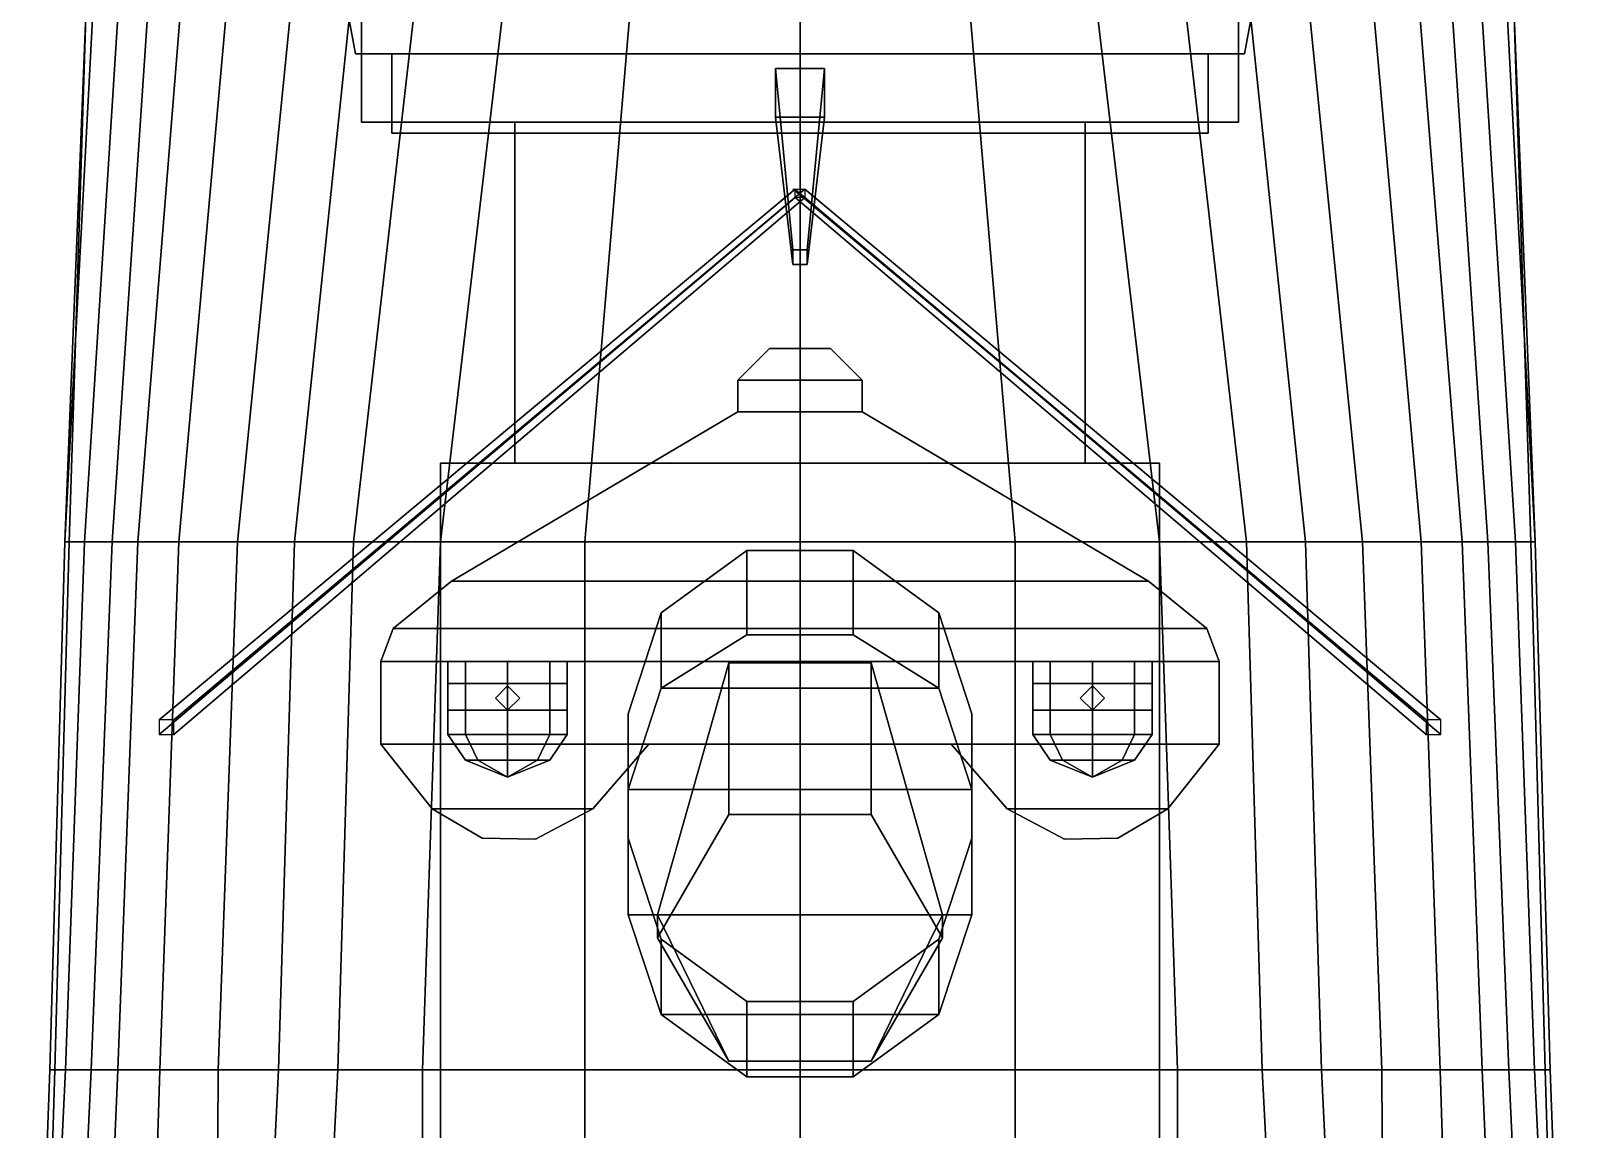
# Model space of a CAD drawing. Extents: x -6 to 6, y -57 to 57.
# Drawn here: x -6.31 to 6.31, y 7.77 to 16.79 of the extents above; entities that cross this region are included whole.
import ezdxf

# ---------------------------------------------------------------- set-up
doc = ezdxf.new("R2010")
doc.units = 0
doc.layers.get('0').update_dxf_attribs({"linetype": 'CONTINUOUS'})

msp = doc.modelspace()

# ---------------------------------------------------------------- linework, layer by layer
for points in [[(3.6, 16.04, 6.49), (3.6, 25.32, 6.73), (-3.6, 25.32, 6.73), (-3.6, 16.04, 6.49)], [(-3.6, 25.32, 6.73), (-3.6, 25.32, 4.47), (-3.6, 16.04, 4.19), (-3.6, 16.04, 6.49)], [(3.6, 16.04, 4.19), (3.6, 25.32, 4.47), (3.6, 25.32, 6.73), (3.6, 16.04, 6.49)], [(3.65, 16.6, 9.36), (3.96, 18.28, 9.36), (-3.96, 18.28, 9.36), (-3.65, 16.6, 9.36)], [(-3.65, 16.6, 9.36), (-3.96, 18.28, 9.36), (3.96, 18.28, 9.36), (3.65, 16.6, 9.36)], [(-3.65, 16.6, 10.77), (-3.96, 18.28, 10.77), (-3.96, 18.28, 9.36), (-3.65, 16.6, 9.36)], [(-3.65, 16.6, 9.36), (-3.96, 18.28, 9.36), (-3.96, 18.28, 10.77), (-3.65, 16.6, 10.77)], [(3.65, 16.6, 9.36), (3.96, 18.28, 9.36), (3.96, 18.28, 10.77), (3.65, 16.6, 10.77)], [(3.65, 16.6, 10.77), (3.96, 18.28, 10.77), (3.96, 18.28, 9.36), (3.65, 16.6, 9.36)], [(-5.802, 16.991, 1.963), (-5.595, 16.991, 0.4), (-5.875, 12.594, 0.4), (-6.035, 12.594, 1.963)], [(-5.859, 16.991, 3.469), (-5.802, 16.991, 1.963), (-6.035, 12.594, 1.963), (-6.035, 12.594, 3.624)], [(-5.859, 16.991, 4.24), (-5.859, 16.991, 3.469), (-6.035, 12.594, 3.624), (-5.999, 12.594, 4.023)], [(5.859, 16.991, 4.24), (-5.859, 16.991, 4.24), (-5.999, 12.594, 4.023), (5.999, 12.594, 4.023)], [(-5.595, 16.991, 0.4), (-5.352, 16.991, -0.708), (-5.647, 12.594, -0.754), (-5.875, 12.594, 0.4)], [(-5.352, 16.991, -0.708), (-5.083, 16.991, -1.432), (-5.435, 12.594, -1.432), (-5.647, 12.594, -0.754)], [(-5.083, 16.991, -1.432), (-4.705, 16.991, -2.111), (-5.098, 12.594, -2.111), (-5.435, 12.594, -1.432)], [(-4.705, 16.991, -2.111), (-4.177, 16.991, -2.69), (-4.617, 12.594, -2.69), (-5.098, 12.594, -2.111)], [(-4.177, 16.991, -2.69), (-3.69, 16.991, -3.027), (-4.151, 12.594, -3.027), (-4.617, 12.594, -2.69)], [(-3.69, 16.991, -3.027), (-3.163, 16.991, -3.275), (-3.665, 12.594, -3.275), (-4.151, 12.594, -3.027)], [(-3.163, 16.991, -3.275), (-2.433, 16.991, -3.534), (-2.95, 12.594, -3.534), (-3.665, 12.594, -3.275)], [(-2.433, 16.991, -3.534), (-1.392, 16.991, -3.798), (-1.765, 12.594, -3.798), (-2.95, 12.594, -3.534)], [(0, 12.594, -3.974), (-1.765, 12.594, -3.798), (-1.392, 16.991, -3.798), (0, 16.991, -3.974)], [(0, 16.991, -3.974), (1.392, 16.991, -3.798), (1.765, 12.594, -3.798), (0, 12.594, -3.974)], [(2.95, 12.594, -3.534), (1.765, 12.594, -3.798), (1.392, 16.991, -3.798), (2.433, 16.991, -3.534)], [(3.665, 12.594, -3.275), (2.95, 12.594, -3.534), (2.433, 16.991, -3.534), (3.163, 16.991, -3.275)], [(4.151, 12.594, -3.027), (3.665, 12.594, -3.275), (3.163, 16.991, -3.275), (3.69, 16.991, -3.027)], [(4.617, 12.594, -2.69), (4.151, 12.594, -3.027), (3.69, 16.991, -3.027), (4.177, 16.991, -2.69)], [(5.098, 12.594, -2.111), (4.617, 12.594, -2.69), (4.177, 16.991, -2.69), (4.705, 16.991, -2.111)], [(5.435, 12.594, -1.432), (5.098, 12.594, -2.111), (4.705, 16.991, -2.111), (5.083, 16.991, -1.432)], [(5.647, 12.594, -0.754), (5.435, 12.594, -1.432), (5.083, 16.991, -1.432), (5.352, 16.991, -0.708)], [(5.875, 12.594, 0.4), (5.647, 12.594, -0.754), (5.352, 16.991, -0.708), (5.595, 16.991, 0.4)], [(6.035, 12.594, 1.963), (5.875, 12.594, 0.4), (5.595, 16.991, 0.4), (5.802, 16.991, 1.963)], [(6.035, 12.594, 3.624), (6.035, 12.594, 1.963), (5.802, 16.991, 1.963), (5.859, 16.991, 3.469)], [(5.999, 12.594, 4.023), (6.035, 12.594, 3.624), (5.859, 16.991, 3.469), (5.859, 16.991, 4.24)], [(-3.35, 16.6, 9.36), (-3.65, 16.6, 9.36), (-3.65, 16.6, 10.77), (-3.35, 16.6, 10.77)], [(-3.35, 16.6, 10.77), (-3.65, 16.6, 10.77), (-3.65, 16.6, 9.36), (-3.35, 16.6, 9.36)], [(3.35, 15.95, 9.36), (3.35, 16.6, 9.36), (-3.35, 16.6, 9.36), (-3.35, 15.95, 9.36)], [(-3.35, 15.95, 9.36), (-3.35, 16.6, 9.36), (3.35, 16.6, 9.36), (3.35, 15.95, 9.36)], [(-3.35, 15.95, 10.77), (-3.35, 16.6, 10.77), (-3.35, 16.6, 9.36), (-3.35, 15.95, 9.36)], [(-3.35, 15.95, 9.36), (-3.35, 16.6, 9.36), (-3.35, 16.6, 10.77), (-3.35, 15.95, 10.77)], [(3.35, 16.6, 10.77), (3.65, 16.6, 10.77), (3.65, 16.6, 9.36), (3.35, 16.6, 9.36)], [(3.35, 16.6, 9.36), (3.65, 16.6, 9.36), (3.65, 16.6, 10.77), (3.35, 16.6, 10.77)], [(3.35, 15.95, 9.36), (3.35, 16.6, 9.36), (3.35, 16.6, 10.77), (3.35, 15.95, 10.77)], [(3.35, 15.95, 10.77), (3.35, 16.6, 10.77), (3.35, 16.6, 9.36), (3.35, 15.95, 9.36)], [(-0.2, 16.48, 11.63), (-0.2, 16.48, 6.5), (-0.2, 16.08, 6.49), (-0.2, 16.08, 11.63)], [(0.2, 16.48, 11.63), (0.2, 16.48, 6.5), (-0.2, 16.48, 6.5), (-0.2, 16.48, 11.63)], [(-0.06, 14.99, 25.33), (-0.2, 16.48, 11.63), (-0.2, 16.08, 11.63), (-0.06, 14.87, 25.33)], [(0.06, 14.99, 25.33), (0.2, 16.48, 11.63), (-0.2, 16.48, 11.63), (-0.06, 14.99, 25.33)], [(0.2, 16.08, 11.63), (0.2, 16.48, 11.63), (0.06, 14.99, 25.33), (0.06, 14.87, 25.33)], [(0.2, 16.08, 6.49), (0.2, 16.48, 6.5), (0.2, 16.48, 11.63), (0.2, 16.08, 11.63)], [(-3.6, 16.04, 6.49), (-3.6, 16.04, 4.19), (-2.34, 16.04, 4.19), (-2.34, 16.04, 6.49)], [(2.34, 13.24, 6.2), (2.34, 16.04, 6.49), (-2.34, 16.04, 6.49), (-2.34, 13.24, 6.2)], [(-2.34, 16.04, 6.49), (-2.34, 16.04, 4.19), (-2.34, 13.24, 4.05), (-2.34, 13.24, 6.2)], [(-0.2, 16.08, 11.63), (-0.2, 16.08, 6.49), (0.2, 16.08, 6.49), (0.2, 16.08, 11.63)], [(-0.06, 14.87, 25.33), (-0.2, 16.08, 11.63), (0.2, 16.08, 11.63), (0.06, 14.87, 25.33)], [(2.34, 16.04, 6.49), (2.34, 16.04, 4.19), (3.6, 16.04, 4.19), (3.6, 16.04, 6.49)], [(2.34, 13.24, 4.05), (2.34, 16.04, 4.19), (2.34, 16.04, 6.49), (2.34, 13.24, 6.2)], [(3.35, 15.95, 9.36), (-3.35, 15.95, 9.36), (-3.35, 15.95, 10.77), (3.35, 15.95, 10.77)], [(3.35, 15.95, 10.77), (-3.35, 15.95, 10.77), (-3.35, 15.95, 9.36), (3.35, 15.95, 9.36)], [(-5.26, 11.13, 3.96), (-5.26, 11.01, 3.95), (-0.04, 15.42, 19.82), (-0.04, 15.49, 19.82)], [(0.04, 15.49, 19.82), (-5.14, 11.13, 3.96), (-5.26, 11.13, 3.96), (-0.04, 15.49, 19.82)], [(-0.04, 15.42, 19.82), (-5.26, 11.01, 3.95), (-5.14, 11.01, 3.95), (0.04, 15.42, 19.82)], [(0.04, 15.42, 19.82), (-5.14, 11.01, 3.95), (-5.14, 11.13, 3.96), (0.04, 15.49, 19.82)], [(0.04, 15.49, 19.82), (5.26, 11.13, 3.96), (5.14, 11.13, 3.96), (-0.06, 15.49, 19.82)], [(5.14, 11.13, 3.96), (5.14, 11.01, 3.95), (-0.04, 15.42, 19.82), (-0.04, 15.49, 19.82)], [(-0.04, 15.42, 19.82), (5.14, 11.01, 3.95), (5.26, 11.01, 3.95), (0.04, 15.42, 19.82)], [(0.04, 15.42, 19.82), (5.26, 11.01, 3.95), (5.26, 11.13, 3.96), (0.04, 15.49, 19.82)], [(0.06, 14.87, 25.33), (0.06, 14.99, 25.33), (-0.06, 14.99, 25.33), (-0.06, 14.87, 25.33)], [(-0.51, 13.92, 9.26), (-0.25, 14.18, 9.26), (0.25, 14.18, 9.26), (0.51, 13.92, 9.26)], [(0.51, 13.92, 9.26), (0.25, 14.18, 9.26), (-0.25, 14.18, 9.26), (-0.51, 13.92, 9.26)], [(-0.51, 13.66, 9.26), (-0.51, 13.92, 9.26), (0.51, 13.92, 9.26), (0.51, 13.66, 9.26)], [(0.51, 13.66, 9.26), (0.51, 13.92, 9.26), (-0.51, 13.92, 9.26), (-0.51, 13.66, 9.26)], [(2.86, 12.27, 9.26), (0.51, 13.66, 9.26), (-0.51, 13.66, 9.26), (-2.86, 12.27, 9.26)], [(-2.86, 12.27, 9.26), (-0.51, 13.66, 9.26), (0.51, 13.66, 9.26), (2.86, 12.27, 9.26)], [(-2.95, 13.24, 6.2), (-2.95, 13.24, 4.01), (-2.95, -4.23, 3.33), (-2.95, -4.23, 5.58)], [(2.95, -4.23, 5.58), (2.95, 13.24, 6.2), (-2.95, 13.24, 6.2), (-2.95, -4.23, 5.58)], [(-2.34, 13.24, 6.2), (-2.34, 13.24, 4.01), (-2.95, 13.24, 4.01), (-2.95, 13.24, 6.2)], [(2.95, 13.24, 6.2), (2.95, 13.24, 4.01), (2.34, 13.24, 4.01), (2.34, 13.24, 6.2)], [(2.95, -4.23, 3.33), (2.95, 13.24, 4.01), (2.95, 13.24, 6.2), (2.95, -4.23, 5.58)], [(-6.035, 12.594, 1.963), (-5.875, 12.594, 0.4), (-6.03, 8.256, 0.4), (-6.159, 8.256, 1.963)], [(-6.035, 12.594, 3.624), (-6.035, 12.594, 1.963), (-6.159, 8.256, 1.963), (-6.159, 8.256, 2.926)], [(-5.999, 12.594, 4.023), (-6.035, 12.594, 3.624), (-6.159, 8.256, 2.926), (-6.118, 8.256, 3.842)], [(5.999, 12.594, 4.023), (-5.999, 12.594, 4.023), (-6.118, 8.256, 3.842), (6.118, 8.256, 3.842)], [(-5.875, 12.594, 0.4), (-5.647, 12.594, -0.754), (-5.818, 8.256, -0.754), (-6.03, 8.256, 0.4)], [(-5.647, 12.594, -0.754), (-5.435, 12.594, -1.432), (-5.6, 8.256, -1.432), (-5.818, 8.256, -0.754)], [(-5.435, 12.594, -1.432), (-5.098, 12.594, -2.111), (-5.254, 8.256, -2.111), (-5.6, 8.256, -1.432)], [(-5.098, 12.594, -2.111), (-4.617, 12.594, -2.69), (-4.777, 8.256, -2.69), (-5.254, 8.256, -2.111)], [(-4.617, 12.594, -2.69), (-4.151, 12.594, -3.027), (-4.281, 8.256, -3.027), (-4.777, 8.256, -2.69)], [(-4.151, 12.594, -3.027), (-3.665, 12.594, -3.275), (-3.794, 8.256, -3.275), (-4.281, 8.256, -3.027)], [(-3.665, 12.594, -3.275), (-2.95, 12.594, -3.534), (-3.1, 8.256, -3.534), (-3.794, 8.256, -3.275)], [(-2.95, 12.594, -3.534), (-1.765, 12.594, -3.798), (-1.765, 8.256, -3.855), (-3.1, 8.256, -3.534)], [(0, 8.256, -3.974), (-1.765, 8.256, -3.855), (-1.765, 12.594, -3.798), (0, 12.594, -3.974)], [(-0.436, 12.521, 7.08), (-1.141, 12.009, 7.08), (-1.141, 11.39, 13.03), (-0.436, 11.83, 13.07)], [(-0.436, 12.521, 6.17), (-1.141, 12.009, 6.15), (-1.141, 12.009, 7.08), (-0.436, 12.521, 7.08)], [(0.436, 12.521, 7.08), (-0.436, 12.521, 7.08), (-0.436, 11.83, 13.07), (0.436, 11.83, 13.07)], [(0.436, 12.521, 6.17), (-0.436, 12.521, 6.17), (-0.436, 12.521, 7.08), (0.436, 12.521, 7.08)], [(0, 12.594, -3.974), (1.765, 12.594, -3.798), (1.765, 8.256, -3.855), (0, 8.256, -3.974)], [(1.141, 12.009, 7.08), (0.436, 12.521, 7.08), (0.436, 11.83, 13.07), (1.141, 11.39, 13.03)], [(1.141, 12.009, 6.15), (0.436, 12.521, 6.17), (0.436, 12.521, 7.08), (1.141, 12.009, 7.08)], [(3.1, 8.256, -3.534), (1.765, 8.256, -3.855), (1.765, 12.594, -3.798), (2.95, 12.594, -3.534)], [(3.794, 8.256, -3.275), (3.1, 8.256, -3.534), (2.95, 12.594, -3.534), (3.665, 12.594, -3.275)], [(4.281, 8.256, -3.027), (3.794, 8.256, -3.275), (3.665, 12.594, -3.275), (4.151, 12.594, -3.027)], [(4.777, 8.256, -2.69), (4.281, 8.256, -3.027), (4.151, 12.594, -3.027), (4.617, 12.594, -2.69)], [(5.254, 8.256, -2.111), (4.777, 8.256, -2.69), (4.617, 12.594, -2.69), (5.098, 12.594, -2.111)], [(5.6, 8.256, -1.432), (5.254, 8.256, -2.111), (5.098, 12.594, -2.111), (5.435, 12.594, -1.432)], [(5.818, 8.256, -0.754), (5.6, 8.256, -1.432), (5.435, 12.594, -1.432), (5.647, 12.594, -0.754)], [(6.03, 8.256, 0.4), (5.818, 8.256, -0.754), (5.647, 12.594, -0.754), (5.875, 12.594, 0.4)], [(6.159, 8.256, 1.963), (6.03, 8.256, 0.4), (5.875, 12.594, 0.4), (6.035, 12.594, 1.963)], [(6.118, 8.256, 3.842), (6.159, 8.256, 2.926), (6.035, 12.594, 3.624), (5.999, 12.594, 4.023)], [(6.159, 8.256, 2.926), (6.159, 8.256, 1.963), (6.035, 12.594, 1.963), (6.035, 12.594, 3.624)], [(-3.34, 11.88, 9.26), (-2.86, 12.27, 9.26), (2.86, 12.27, 9.26), (3.34, 11.88, 9.26)], [(3.34, 11.88, 9.26), (2.86, 12.27, 9.26), (-2.86, 12.27, 9.26), (-3.34, 11.88, 9.26)], [(-1.141, 12.009, 7.08), (-1.41, 11.18, 7.08), (-1.41, 10.56, 12.96), (-1.141, 11.39, 13.03)], [(-1.141, 12.009, 6.15), (-1.41, 11.18, 6.12), (-1.41, 11.18, 7.08), (-1.141, 12.009, 7.08)], [(1.41, 11.18, 7.08), (1.141, 12.009, 7.08), (1.141, 11.39, 13.03), (1.41, 10.56, 12.96)], [(1.41, 11.18, 6.12), (1.141, 12.009, 6.15), (1.141, 12.009, 7.08), (1.41, 11.18, 7.08)], [(3.44, 11.61, 9.26), (3.34, 11.88, 9.26), (-3.34, 11.88, 9.26), (-3.44, 11.61, 9.26)], [(-3.44, 11.61, 9.26), (-3.34, 11.88, 9.26), (3.34, 11.88, 9.26), (3.44, 11.61, 9.26)], [(-1.141, 11.39, 13.03), (1.141, 11.39, 13.03), (0.436, 11.83, 13.07), (-0.436, 11.83, 13.07)], [(-3.44, 10.93, 9.26), (-3.44, 11.61, 9.26), (3.44, 11.61, 9.26), (3.44, 10.93, 9.26)], [(3.44, 10.93, 9.26), (3.44, 11.61, 9.26), (-3.44, 11.61, 9.26), (-3.44, 10.93, 9.26)], [(-2.89, 11.01, 10.79), (-2.746, 11.01, 11.136), (-2.746, 11.61, 11.136), (-2.89, 11.61, 10.79)], [(-2.89, 11.61, 10.79), (-2.054, 11.61, 10.444), (-2.4, 11.61, 10.3), (-2.746, 11.61, 10.444)], [(-2.746, 11.61, 11.136), (-1.91, 11.61, 10.79), (-2.054, 11.61, 10.444), (-2.89, 11.61, 10.79)], [(-2.746, 11.01, 10.444), (-2.89, 11.01, 10.79), (-2.89, 11.61, 10.79), (-2.746, 11.61, 10.444)], [(-2.4, 11.61, 11.28), (-2.054, 11.61, 11.136), (-1.91, 11.61, 10.79), (-2.746, 11.61, 11.136)], [(-2.746, 11.01, 11.136), (-2.4, 11.01, 11.28), (-2.4, 11.61, 11.28), (-2.746, 11.61, 11.136)], [(-2.4, 11.01, 10.3), (-2.746, 11.01, 10.444), (-2.746, 11.61, 10.444), (-2.4, 11.61, 10.3)], [(-2.4, 11.01, 11.28), (-2.054, 11.01, 11.136), (-2.054, 11.61, 11.136), (-2.4, 11.61, 11.28)], [(-2.054, 11.01, 10.444), (-2.4, 11.01, 10.3), (-2.4, 11.61, 10.3), (-2.054, 11.61, 10.444)], [(-2.054, 11.01, 11.136), (-1.91, 11.01, 10.79), (-1.91, 11.61, 10.79), (-2.054, 11.61, 11.136)], [(-1.91, 11.01, 10.79), (-2.054, 11.01, 10.444), (-2.054, 11.61, 10.444), (-1.91, 11.61, 10.79)], [(-0.585, 11.6, 13.04), (-1.17, 9.53, 12.86), (-1.17, 9.34, 14.06), (-0.585, 10.353, 14.75)], [(-1.17, 9.53, 12.86), (-0.585, 11.6, 13.04), (-0.585, 10.353, 14.75), (-1.17, 9.34, 14.06)], [(0.585, 11.6, 13.04), (-0.585, 11.6, 13.04), (-0.585, 10.353, 14.75), (0.585, 10.353, 14.75)], [(-0.585, 11.6, 13.04), (0.585, 11.6, 13.04), (0.585, 10.353, 14.75), (-0.585, 10.353, 14.75)], [(1.17, 9.53, 12.86), (0.585, 11.6, 13.04), (0.585, 10.353, 14.75), (1.17, 9.34, 14.06)], [(0.585, 11.6, 13.04), (1.17, 9.53, 12.86), (1.17, 9.34, 14.06), (0.585, 10.353, 14.75)], [(1.91, 11.01, 10.79), (2.054, 11.01, 11.136), (2.054, 11.61, 11.136), (1.91, 11.61, 10.79)], [(2.054, 11.01, 10.444), (1.91, 11.01, 10.79), (1.91, 11.61, 10.79), (2.054, 11.61, 10.444)], [(2.054, 11.61, 11.136), (2.89, 11.61, 10.79), (2.746, 11.61, 10.444), (1.91, 11.61, 10.79)], [(1.91, 11.61, 10.79), (2.746, 11.61, 10.444), (2.4, 11.61, 10.3), (2.054, 11.61, 10.444)], [(2.054, 11.01, 11.136), (2.4, 11.01, 11.28), (2.4, 11.61, 11.28), (2.054, 11.61, 11.136)], [(2.4, 11.01, 10.3), (2.054, 11.01, 10.444), (2.054, 11.61, 10.444), (2.4, 11.61, 10.3)], [(2.4, 11.61, 11.28), (2.746, 11.61, 11.136), (2.89, 11.61, 10.79), (2.054, 11.61, 11.136)], [(2.4, 11.01, 11.28), (2.746, 11.01, 11.136), (2.746, 11.61, 11.136), (2.4, 11.61, 11.28)], [(2.746, 11.01, 10.444), (2.4, 11.01, 10.3), (2.4, 11.61, 10.3), (2.746, 11.61, 10.444)], [(2.746, 11.01, 11.136), (2.89, 11.01, 10.79), (2.89, 11.61, 10.79), (2.746, 11.61, 11.136)], [(2.89, 11.01, 10.79), (2.746, 11.01, 10.444), (2.746, 11.61, 10.444), (2.89, 11.61, 10.79)], [(-1.91, 11.21, 10.26), (-1.91, 11.43, 10.26), (-2.89, 11.43, 10.26), (-2.89, 11.21, 10.26)], [(-2.89, 11.21, 10.26), (-2.89, 11.43, 10.26), (-1.91, 11.43, 10.26), (-1.91, 11.21, 10.26)], [(-2.89, 11.21, 10.26), (-2.89, 11.43, 10.26), (-2.89, 11.43, 10.87), (-2.89, 11.21, 10.87)], [(-2.89, 11.21, 10.87), (-2.89, 11.43, 10.87), (-2.89, 11.43, 10.26), (-2.89, 11.21, 10.26)], [(-2.4, 11.41, 9.26), (-2.5, 11.31, 9.26), (-2.5, 11.31, 10.26), (-2.4, 11.41, 10.26)], [(-2.3, 11.31, 9.26), (-2.4, 11.41, 9.26), (-2.4, 11.41, 10.26), (-2.3, 11.31, 10.26)], [(-1.91, 11.21, 10.87), (-1.91, 11.43, 10.87), (-1.91, 11.43, 10.26), (-1.91, 11.21, 10.26)], [(-1.91, 11.21, 10.26), (-1.91, 11.43, 10.26), (-1.91, 11.43, 10.87), (-1.91, 11.21, 10.87)], [(-1.41, 10.56, 12.96), (1.41, 10.56, 12.96), (1.141, 11.39, 13.03), (-1.141, 11.39, 13.03)], [(1.91, 11.21, 10.87), (1.91, 11.43, 10.87), (1.91, 11.43, 10.26), (1.91, 11.21, 10.26)], [(1.91, 11.21, 10.26), (1.91, 11.43, 10.26), (1.91, 11.43, 10.87), (1.91, 11.21, 10.87)], [(2.89, 11.21, 10.26), (2.89, 11.43, 10.26), (1.91, 11.43, 10.26), (1.91, 11.21, 10.26)], [(1.91, 11.21, 10.26), (1.91, 11.43, 10.26), (2.89, 11.43, 10.26), (2.89, 11.21, 10.26)], [(2.4, 11.41, 9.26), (2.3, 11.31, 9.26), (2.3, 11.31, 10.26), (2.4, 11.41, 10.26)], [(2.5, 11.31, 9.26), (2.4, 11.41, 9.26), (2.4, 11.41, 10.26), (2.5, 11.31, 10.26)], [(2.89, 11.21, 10.26), (2.89, 11.43, 10.26), (2.89, 11.43, 10.87), (2.89, 11.21, 10.87)], [(2.89, 11.21, 10.87), (2.89, 11.43, 10.87), (2.89, 11.43, 10.26), (2.89, 11.21, 10.26)], [(-2.5, 11.31, 9.26), (-2.4, 11.21, 9.26), (-2.4, 11.21, 10.26), (-2.5, 11.31, 10.26)], [(-2.4, 11.21, 9.26), (-2.3, 11.31, 9.26), (-2.3, 11.31, 10.26), (-2.4, 11.21, 10.26)], [(2.3, 11.31, 9.26), (2.4, 11.21, 9.26), (2.4, 11.21, 10.26), (2.3, 11.31, 10.26)], [(2.4, 11.21, 9.26), (2.5, 11.31, 9.26), (2.5, 11.31, 10.26), (2.4, 11.21, 10.26)], [(-1.41, 11.18, 7.08), (-1.41, 10.16, 7.08), (-1.41, 9.53, 12.86), (-1.41, 10.56, 12.96)], [(-1.41, 11.18, 6.12), (-1.41, 10.16, 6.08), (-1.41, 10.16, 7.08), (-1.41, 11.18, 7.08)], [(1.41, 10.16, 6.08), (1.41, 11.18, 6.12), (1.41, 11.18, 7.08), (1.41, 10.16, 7.08)], [(1.41, 10.16, 7.08), (1.41, 11.18, 7.08), (1.41, 10.56, 12.96), (1.41, 9.53, 12.86)], [(-2.645, 10.8, 11.035), (-2.746, 11.01, 11.136), (-2.89, 11.01, 10.79), (-2.746, 10.8, 10.79)], [(-2.746, 10.8, 10.79), (-2.89, 11.01, 10.79), (-2.746, 11.01, 10.444), (-2.645, 10.8, 10.545)], [(-2.4, 10.8, 11.136), (-2.4, 11.01, 11.28), (-2.746, 11.01, 11.136), (-2.645, 10.8, 11.035)], [(-2.645, 10.8, 10.545), (-2.746, 11.01, 10.444), (-2.4, 11.01, 10.3), (-2.4, 10.8, 10.444)], [(-2.155, 10.8, 11.035), (-2.054, 11.01, 11.136), (-2.4, 11.01, 11.28), (-2.4, 10.8, 11.136)], [(-2.4, 10.8, 10.444), (-2.4, 11.01, 10.3), (-2.054, 11.01, 10.444), (-2.155, 10.8, 10.545)], [(-2.054, 10.8, 10.79), (-1.91, 11.01, 10.79), (-2.054, 11.01, 11.136), (-2.155, 10.8, 11.035)], [(-2.155, 10.8, 10.545), (-2.054, 11.01, 10.444), (-1.91, 11.01, 10.79), (-2.054, 10.8, 10.79)], [(2.155, 10.8, 11.035), (2.054, 11.01, 11.136), (1.91, 11.01, 10.79), (2.054, 10.8, 10.79)], [(2.054, 10.8, 10.79), (1.91, 11.01, 10.79), (2.054, 11.01, 10.444), (2.155, 10.8, 10.545)], [(2.4, 10.8, 11.136), (2.4, 11.01, 11.28), (2.054, 11.01, 11.136), (2.155, 10.8, 11.035)], [(2.155, 10.8, 10.545), (2.054, 11.01, 10.444), (2.4, 11.01, 10.3), (2.4, 10.8, 10.444)], [(2.645, 10.8, 11.035), (2.746, 11.01, 11.136), (2.4, 11.01, 11.28), (2.4, 10.8, 11.136)], [(2.4, 10.8, 10.444), (2.4, 11.01, 10.3), (2.746, 11.01, 10.444), (2.645, 10.8, 10.545)], [(2.746, 10.8, 10.79), (2.89, 11.01, 10.79), (2.746, 11.01, 11.136), (2.645, 10.8, 11.035)], [(2.645, 10.8, 10.545), (2.746, 11.01, 10.444), (2.89, 11.01, 10.79), (2.746, 10.8, 10.79)], [(-1.7, 10.4, 9.26), (-1.24, 10.93, 9.26), (-3.44, 10.93, 9.26), (-3.02, 10.4, 9.26)], [(-3.02, 10.4, 9.26), (-3.44, 10.93, 9.26), (-1.24, 10.93, 9.26), (-1.7, 10.4, 9.26)], [(3.02, 10.4, 9.26), (3.44, 10.93, 9.26), (1.24, 10.93, 9.26), (1.7, 10.4, 9.26)], [(1.7, 10.4, 9.26), (1.24, 10.93, 9.26), (3.44, 10.93, 9.26), (3.02, 10.4, 9.26)], [(-2.4, 10.66, 10.79), (-2.645, 10.8, 11.035), (-2.746, 10.8, 10.79), (-2.4, 10.66, 10.79)], [(-2.4, 10.66, 10.79), (-2.746, 10.8, 10.79), (-2.645, 10.8, 10.545), (-2.4, 10.66, 10.79)], [(-2.4, 10.66, 10.79), (-2.4, 10.8, 11.136), (-2.645, 10.8, 11.035), (-2.4, 10.66, 10.79)], [(-2.4, 10.66, 10.79), (-2.645, 10.8, 10.545), (-2.4, 10.8, 10.444), (-2.4, 10.66, 10.79)], [(-2.4, 10.66, 10.79), (-2.155, 10.8, 11.035), (-2.4, 10.8, 11.136), (-2.4, 10.66, 10.79)], [(-2.4, 10.66, 10.79), (-2.054, 10.8, 10.79), (-2.155, 10.8, 11.035), (-2.4, 10.66, 10.79)], [(-2.4, 10.66, 10.79), (-2.155, 10.8, 10.545), (-2.054, 10.8, 10.79), (-2.4, 10.66, 10.79)], [(-2.4, 10.66, 10.79), (-2.4, 10.8, 10.444), (-2.155, 10.8, 10.545), (-2.4, 10.66, 10.79)], [(2.4, 10.66, 10.79), (2.155, 10.8, 11.035), (2.054, 10.8, 10.79), (2.4, 10.66, 10.79)], [(2.4, 10.66, 10.79), (2.054, 10.8, 10.79), (2.155, 10.8, 10.545), (2.4, 10.66, 10.79)], [(2.4, 10.66, 10.79), (2.4, 10.8, 11.136), (2.155, 10.8, 11.035), (2.4, 10.66, 10.79)], [(2.4, 10.66, 10.79), (2.155, 10.8, 10.545), (2.4, 10.8, 10.444), (2.4, 10.66, 10.79)], [(2.4, 10.66, 10.79), (2.746, 10.8, 10.79), (2.645, 10.8, 11.035), (2.4, 10.66, 10.79)], [(2.4, 10.66, 10.79), (2.645, 10.8, 11.035), (2.4, 10.8, 11.136), (2.4, 10.66, 10.79)], [(2.4, 10.66, 10.79), (2.4, 10.8, 10.444), (2.645, 10.8, 10.545), (2.4, 10.66, 10.79)], [(2.4, 10.66, 10.79), (2.645, 10.8, 10.545), (2.746, 10.8, 10.79), (2.4, 10.66, 10.79)], [(-1.41, 9.53, 12.86), (1.41, 9.53, 12.86), (1.41, 10.56, 12.96), (-1.41, 10.56, 12.96)], [(-2.17, 10.15, 9.26), (-1.7, 10.4, 9.26), (-3.02, 10.4, 9.26), (-2.61, 10.16, 9.26)], [(-2.61, 10.16, 9.26), (-3.02, 10.4, 9.26), (-1.7, 10.4, 9.26), (-2.17, 10.15, 9.26)], [(2.17, 10.15, 9.26), (1.7, 10.4, 9.26), (3.02, 10.4, 9.26), (2.61, 10.16, 9.26)], [(2.61, 10.16, 9.26), (3.02, 10.4, 9.26), (1.7, 10.4, 9.26), (2.17, 10.15, 9.26)], [(-1.41, 10.16, 7.08), (-1.141, 9.331, 7.08), (-1.141, 8.71, 12.8), (-1.41, 9.53, 12.86)], [(-1.41, 10.16, 6.08), (-1.141, 9.331, 6.06), (-1.141, 9.331, 7.08), (-1.41, 10.16, 7.08)], [(1.141, 9.331, 7.08), (1.41, 10.16, 7.08), (1.41, 9.53, 12.86), (1.141, 8.71, 12.8)], [(1.141, 9.331, 6.06), (1.41, 10.16, 6.08), (1.41, 10.16, 7.08), (1.141, 9.331, 7.08)], [(-1.141, 8.71, 12.8), (1.141, 8.71, 12.8), (1.41, 9.53, 12.86), (-1.41, 9.53, 12.86)], [(-1.17, 9.53, 12.86), (-0.585, 8.327, 12.77), (-0.585, 8.327, 13.39), (-1.17, 9.34, 14.06)], [(-0.585, 8.327, 12.77), (-1.17, 9.53, 12.86), (-1.17, 9.34, 14.06), (-0.585, 8.327, 13.39)], [(0.585, 8.327, 12.77), (1.17, 9.53, 12.86), (1.17, 9.34, 14.06), (0.585, 8.327, 13.39)], [(1.17, 9.53, 12.86), (0.585, 8.327, 12.77), (0.585, 8.327, 13.39), (1.17, 9.34, 14.06)], [(-1.141, 9.331, 7.08), (-0.436, 8.819, 7.08), (-0.436, 8.2, 12.76), (-1.141, 8.71, 12.8)], [(-1.141, 9.331, 6.06), (-0.436, 8.819, 6.04), (-0.436, 8.819, 7.08), (-1.141, 9.331, 7.08)], [(0.436, 8.819, 7.08), (1.141, 9.331, 7.08), (1.141, 8.71, 12.8), (0.436, 8.2, 12.76)], [(0.436, 8.819, 6.04), (1.141, 9.331, 6.06), (1.141, 9.331, 7.08), (0.436, 8.819, 7.08)], [(-0.436, 8.819, 7.08), (0.436, 8.819, 7.08), (0.436, 8.2, 12.76), (-0.436, 8.2, 12.76)], [(-0.436, 8.819, 6.04), (0.436, 8.819, 6.04), (0.436, 8.819, 7.08), (-0.436, 8.819, 7.08)], [(-0.436, 8.2, 12.76), (0.436, 8.2, 12.76), (1.141, 8.71, 12.8), (-1.141, 8.71, 12.8)], [(-6.159, 8.256, 1.963), (-6.03, 8.256, 0.4), (-6.237, 3.959, 0.4), (-6.315, 3.959, 1.683)], [(-6.118, 8.256, 3.842), (-6.159, 8.256, 2.926), (-6.315, 3.959, 2.517), (-6.247, 3.959, 3.661)], [(-6.159, 8.256, 2.926), (-6.159, 8.256, 1.963), (-6.315, 3.959, 1.683), (-6.315, 3.959, 2.517)], [(6.118, 8.256, 3.842), (-6.118, 8.256, 3.842), (-6.247, 3.959, 3.661), (6.247, 3.959, 3.661)], [(-6.03, 8.256, 0.4), (-5.818, 8.256, -0.754), (-6.02, 3.959, -0.754), (-6.237, 3.959, 0.4)], [(-5.818, 8.256, -0.754), (-5.6, 8.256, -1.432), (-5.782, 3.959, -1.432), (-6.02, 3.959, -0.754)], [(-5.6, 8.256, -1.432), (-5.254, 8.256, -2.111), (-5.388, 3.959, -2.111), (-5.782, 3.959, -1.432)], [(-5.254, 8.256, -2.111), (-4.777, 8.256, -2.69), (-4.798, 3.959, -2.789), (-5.388, 3.959, -2.111)], [(-4.777, 8.256, -2.69), (-4.281, 8.256, -3.027), (-4.488, 3.959, -3.027), (-4.798, 3.959, -2.789)], [(-4.281, 8.256, -3.027), (-3.794, 8.256, -3.275), (-4.017, 3.959, -3.275), (-4.488, 3.959, -3.027)], [(-3.794, 8.256, -3.275), (-3.1, 8.256, -3.534), (-3.1, 3.959, -3.632), (-4.017, 3.959, -3.275)], [(-3.1, 8.256, -3.534), (-1.765, 8.256, -3.855), (-1.765, 3.959, -3.891), (-3.1, 3.959, -3.632)], [(0, 3.959, -3.974), (-1.765, 3.959, -3.891), (-1.765, 8.256, -3.855), (0, 8.256, -3.974)], [(-0.585, 8.327, 12.77), (0.585, 8.327, 12.77), (0.585, 8.327, 13.39), (-0.585, 8.327, 13.39)], [(0.585, 8.327, 12.77), (-0.585, 8.327, 12.77), (-0.585, 8.327, 13.39), (0.585, 8.327, 13.39)], [(0, 8.256, -3.974), (1.765, 8.256, -3.855), (1.765, 3.959, -3.891), (0, 3.959, -3.974)], [(3.1, 3.959, -3.632), (1.765, 3.959, -3.891), (1.765, 8.256, -3.855), (3.1, 8.256, -3.534)], [(4.017, 3.959, -3.275), (3.1, 3.959, -3.632), (3.1, 8.256, -3.534), (3.794, 8.256, -3.275)], [(4.488, 3.959, -3.027), (4.017, 3.959, -3.275), (3.794, 8.256, -3.275), (4.281, 8.256, -3.027)], [(4.798, 3.959, -2.789), (4.488, 3.959, -3.027), (4.281, 8.256, -3.027), (4.777, 8.256, -2.69)], [(5.388, 3.959, -2.111), (4.798, 3.959, -2.789), (4.777, 8.256, -2.69), (5.254, 8.256, -2.111)], [(5.782, 3.959, -1.432), (5.388, 3.959, -2.111), (5.254, 8.256, -2.111), (5.6, 8.256, -1.432)], [(6.02, 3.959, -0.754), (5.782, 3.959, -1.432), (5.6, 8.256, -1.432), (5.818, 8.256, -0.754)], [(6.237, 3.959, 0.4), (6.02, 3.959, -0.754), (5.818, 8.256, -0.754), (6.03, 8.256, 0.4)], [(6.315, 3.959, 1.683), (6.237, 3.959, 0.4), (6.03, 8.256, 0.4), (6.159, 8.256, 1.963)], [(6.247, 3.959, 3.661), (6.315, 3.959, 2.517), (6.159, 8.256, 2.926), (6.118, 8.256, 3.842)], [(6.315, 3.959, 2.517), (6.315, 3.959, 1.683), (6.159, 8.256, 1.963), (6.159, 8.256, 2.926)]]:
    msp.add_3dface(points)

doc.saveas('drawing.dxf')
